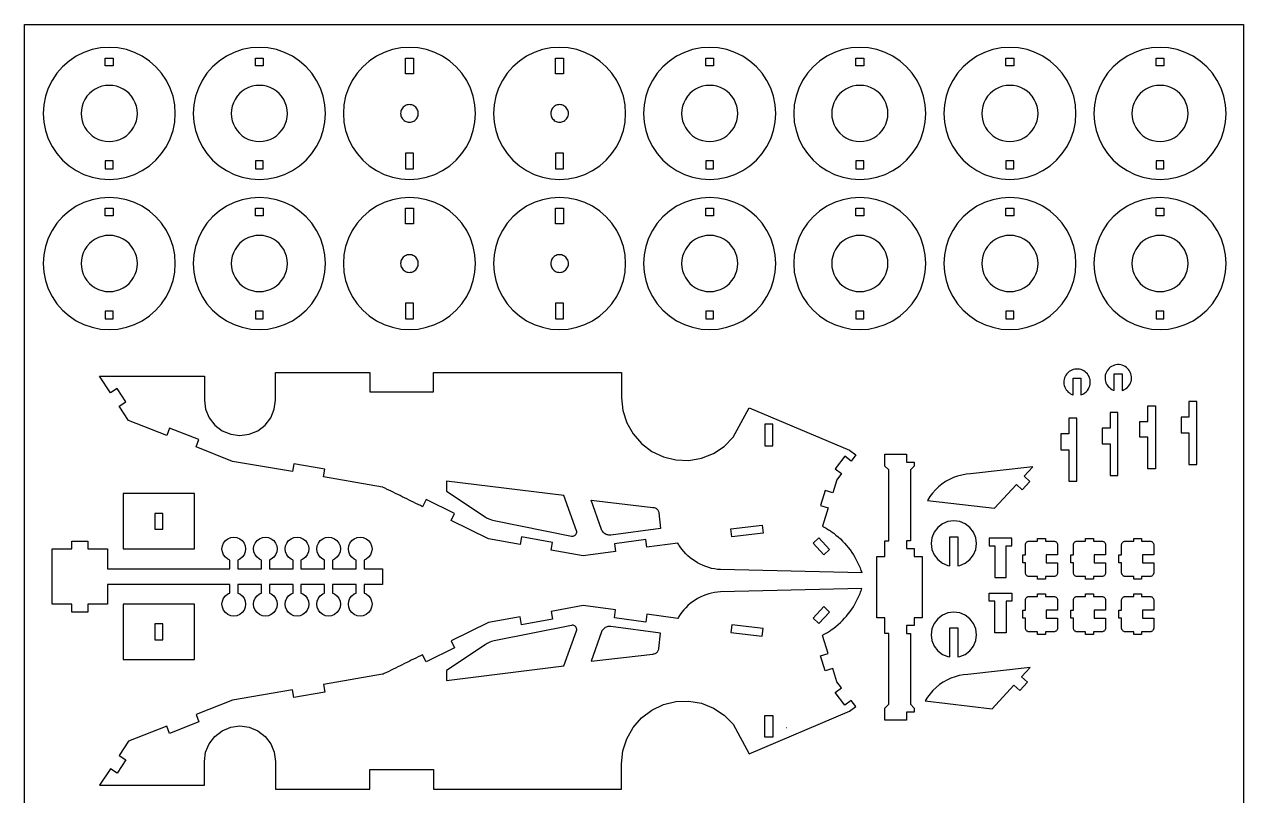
# Model space of a CAD drawing. Extents: x -337 to 591, y -404 to 887.
# Drawn here: x -337 to 591, y 299 to 887 of the extents above; entities that cross this region are included whole.
import ezdxf

# ---------------------------------------------------------------- set-up
doc = ezdxf.new("R2010")
doc.units = 0
doc.header["$MEASUREMENT"] = 0
doc.layers.get('0').update_dxf_attribs({"linetype": 'CONTINUOUS'})
doc.layers.add('ENGRAVE', color=1, linetype='CONTINUOUS')
doc.layers.add('LAYER_1', color=18, linetype='CONTINUOUS')

msp = doc.modelspace()

# ---------------------------------------------------------------- linework, layer by layer
msp.add_lwpolyline([(-337.17, -403.68), (-337.17, 886.75), (591.17, 886.75), (591.17, -403.68)], close=True)
at = {"layer": 'ENGRAVE'}
for points in [[(-15.67, 538.93), (-15.67, 531.39), (13.57, 511.81), (15.32, 510.76), (17.17, 509.88), (18.45, 509.4), (20.42, 508.84), (79.38, 497.06), (79.99, 496.99), (80.61, 497.02), (81.21, 497.17), (81.78, 497.43), (82.28, 497.79), (82.71, 498.23), (83.05, 498.75), (83.29, 499.32), (83.42, 499.93), (83.44, 500.55), (83.34, 501.16), (73.46, 527.87)], [(103, 500.71), (102.62, 501.34), (102.31, 502), (94.44, 524.41), (141.32, 518.87), (141.89, 518.84), (142.45, 518.74), (143, 518.57), (143.52, 518.33), (144.01, 518.03), (144.46, 517.68), (144.86, 517.27), (145.21, 516.81), (145.49, 516.32), (145.72, 515.79), (145.88, 515.24), (145.97, 514.68), (147.17, 502.94), (109.39, 497.87), (108.65, 497.82), (107.92, 497.85), (107.19, 497.95), (106.48, 498.14), (105.8, 498.4), (105.14, 498.73), (104.53, 499.14), (103.97, 499.61), (103.46, 500.13)], [(-15.67, 387.21), (73.46, 398.26), (83.34, 424.98), (83.44, 425.59), (83.42, 426.21), (83.29, 426.81), (83.05, 427.38), (82.71, 427.9), (82.28, 428.35), (81.78, 428.7), (81.21, 428.96), (80.61, 429.11), (79.99, 429.15), (79.38, 429.07), (20.42, 417.3), (18.45, 416.73), (17.17, 416.25), (15.32, 415.37), (13.57, 414.32), (-15.67, 394.75)], [(94.44, 401.72), (141.32, 407.26), (141.89, 407.3), (142.45, 407.4), (143, 407.57), (143.52, 407.8), (144.01, 408.1), (144.46, 408.46), (144.86, 408.87), (145.21, 409.32), (145.49, 409.82), (145.72, 410.34), (145.88, 410.89), (145.97, 411.46), (147.17, 423.2), (109.39, 428.26), (108.65, 428.31), (107.92, 428.29), (107.19, 428.18), (106.48, 428), (105.8, 427.74), (105.14, 427.4), (104.53, 427), (103.97, 426.53), (103.46, 426), (103, 425.42), (102.62, 424.8), (102.31, 424.14)]]:
    msp.add_lwpolyline(points, close=True, dxfattribs=at)
at = {"layer": 'LAYER_1'}
for points in [[(-316.11, 793.79), (-312.45, 788.32), (-308.12, 783.37), (-303.17, 779.04), (-297.7, 775.38), (-291.8, 772.47), (-285.57, 770.36), (-279.12, 769.07), (-272.55, 768.64), (-265.99, 769.07), (-259.53, 770.36), (-253.3, 772.47), (-247.4, 775.38), (-241.93, 779.04), (-236.99, 783.37), (-232.65, 788.32), (-228.99, 793.79), (-226.08, 799.69), (-223.97, 805.92), (-222.69, 812.37), (-222.25, 818.94), (-222.69, 825.5), (-223.97, 831.96), (-226.08, 838.19), (-228.99, 844.09), (-232.65, 849.56), (-236.99, 854.5), (-241.93, 858.84), (-247.4, 862.5), (-253.3, 865.41), (-259.53, 867.52), (-265.99, 868.81), (-272.55, 869.24), (-279.12, 868.81), (-285.57, 867.52), (-291.8, 865.41), (-297.7, 862.5), (-303.17, 858.84), (-308.12, 854.5), (-312.45, 849.56), (-316.11, 844.09), (-319.02, 838.19), (-321.13, 831.96), (-322.42, 825.5), (-322.85, 818.94), (-322.42, 812.37), (-321.13, 805.92), (-319.02, 799.69)], [(-201.81, 793.79), (-198.16, 788.32), (-193.82, 783.37), (-188.87, 779.04), (-183.4, 775.38), (-177.5, 772.47), (-171.27, 770.36), (-164.82, 769.07), (-158.25, 768.64), (-151.69, 769.07), (-145.24, 770.36), (-139.01, 772.47), (-133.1, 775.38), (-127.63, 779.04), (-122.69, 783.37), (-118.35, 788.32), (-114.7, 793.79), (-111.79, 799.69), (-109.67, 805.92), (-108.39, 812.37), (-107.96, 818.94), (-108.39, 825.5), (-109.67, 831.96), (-111.79, 838.19), (-114.7, 844.09), (-118.35, 849.56), (-122.69, 854.5), (-127.63, 858.84), (-133.1, 862.5), (-139.01, 865.41), (-145.24, 867.52), (-151.69, 868.81), (-158.25, 869.24), (-164.82, 868.81), (-171.27, 867.52), (-177.5, 865.41), (-183.4, 862.5), (-188.87, 858.84), (-193.82, 854.5), (-198.16, 849.56), (-201.81, 844.09), (-204.72, 838.19), (-206.84, 831.96), (-208.12, 825.5), (-208.55, 818.94), (-208.12, 812.37), (-206.84, 805.92), (-204.72, 799.69)], [(-87.51, 793.79), (-83.86, 788.32), (-79.52, 783.37), (-74.57, 779.04), (-69.1, 775.38), (-63.2, 772.47), (-56.97, 770.36), (-50.52, 769.07), (-43.95, 768.64), (-37.39, 769.07), (-30.94, 770.36), (-24.71, 772.47), (-18.81, 775.38), (-13.34, 779.04), (-8.39, 783.37), (-4.05, 788.32), (-0.4, 793.79), (2.51, 799.69), (4.63, 805.92), (5.91, 812.37), (6.34, 818.94), (5.91, 825.5), (4.63, 831.96), (2.51, 838.19), (-0.4, 844.09), (-4.05, 849.56), (-8.39, 854.5), (-13.34, 858.84), (-18.81, 862.5), (-24.71, 865.41), (-30.94, 867.52), (-37.39, 868.81), (-43.95, 869.24), (-50.52, 868.81), (-56.97, 867.52), (-63.2, 865.41), (-69.1, 862.5), (-74.57, 858.84), (-79.52, 854.5), (-83.86, 849.56), (-87.51, 844.09), (-90.42, 838.19), (-92.54, 831.96), (-93.82, 825.5), (-94.25, 818.94), (-93.82, 812.37), (-92.54, 805.92), (-90.42, 799.69)], [(26.79, 793.79), (30.44, 788.32), (34.78, 783.37), (39.72, 779.04), (45.2, 775.38), (51.1, 772.47), (57.33, 770.36), (63.78, 769.07), (70.34, 768.64), (76.91, 769.07), (83.36, 770.36), (89.59, 772.47), (95.49, 775.38), (100.96, 779.04), (105.91, 783.37), (110.25, 788.32), (113.9, 793.79), (116.81, 799.69), (118.93, 805.92), (120.21, 812.37), (120.64, 818.94), (120.21, 825.5), (118.93, 831.96), (116.81, 838.19), (113.9, 844.09), (110.25, 849.56), (105.91, 854.5), (100.96, 858.84), (95.49, 862.5), (89.59, 865.41), (83.36, 867.52), (76.91, 868.81), (70.34, 869.24), (63.78, 868.81), (57.33, 867.52), (51.1, 865.41), (45.2, 862.5), (39.72, 858.84), (34.78, 854.5), (30.44, 849.56), (26.79, 844.09), (23.88, 838.19), (21.76, 831.96), (20.48, 825.5), (20.05, 818.94), (20.48, 812.37), (21.76, 805.92), (23.88, 799.69)], [(141.08, 793.79), (144.74, 788.32), (149.08, 783.37), (154.02, 779.04), (159.49, 775.38), (165.39, 772.47), (171.62, 770.36), (178.08, 769.07), (184.64, 768.64), (191.21, 769.07), (197.66, 770.36), (203.89, 772.47), (209.79, 775.38), (215.26, 779.04), (220.21, 783.37), (224.54, 788.32), (228.2, 793.79), (231.11, 799.69), (233.22, 805.92), (234.51, 812.37), (234.94, 818.94), (234.51, 825.5), (233.22, 831.96), (231.11, 838.19), (228.2, 844.09), (224.54, 849.56), (220.21, 854.5), (215.26, 858.84), (209.79, 862.5), (203.89, 865.41), (197.66, 867.52), (191.21, 868.81), (184.64, 869.24), (178.08, 868.81), (171.62, 867.52), (165.39, 865.41), (159.49, 862.5), (154.02, 858.84), (149.08, 854.5), (144.74, 849.56), (141.08, 844.09), (138.17, 838.19), (136.06, 831.96), (134.78, 825.5), (134.35, 818.94), (134.78, 812.37), (136.06, 805.92), (138.17, 799.69)], [(259.04, 788.32), (263.38, 783.37), (268.32, 779.04), (273.79, 775.38), (279.69, 772.47), (285.92, 770.36), (292.38, 769.07), (298.94, 768.64), (305.51, 769.07), (311.96, 770.36), (318.19, 772.47), (324.09, 775.38), (329.56, 779.04), (334.51, 783.37), (338.84, 788.32), (342.5, 793.79), (345.41, 799.69), (347.52, 805.92), (348.81, 812.37), (349.24, 818.94), (348.81, 825.5), (347.52, 831.96), (345.41, 838.19), (342.5, 844.09), (338.84, 849.56), (334.51, 854.5), (329.56, 858.84), (324.09, 862.5), (318.19, 865.41), (311.96, 867.52), (305.51, 868.81), (298.94, 869.24), (292.38, 868.81), (285.92, 867.52), (279.69, 865.41), (273.79, 862.5), (268.32, 858.84), (263.38, 854.5), (259.04, 849.56), (255.38, 844.09), (252.47, 838.19), (250.36, 831.96), (249.07, 825.5), (248.64, 818.94), (249.07, 812.37), (250.36, 805.92), (252.47, 799.69), (255.38, 793.79)], [(373.34, 788.32), (377.67, 783.37), (382.62, 779.04), (388.09, 775.38), (393.99, 772.47), (400.22, 770.36), (406.67, 769.07), (413.24, 768.64), (419.8, 769.07), (426.26, 770.36), (432.49, 772.47), (438.39, 775.38), (443.86, 779.04), (448.8, 783.37), (453.14, 788.32), (456.8, 793.79), (459.71, 799.69), (461.82, 805.92), (463.11, 812.37), (463.54, 818.94), (463.11, 825.5), (461.82, 831.96), (459.71, 838.19), (456.8, 844.09), (453.14, 849.56), (448.8, 854.5), (443.86, 858.84), (438.39, 862.5), (432.49, 865.41), (426.26, 867.52), (419.8, 868.81), (413.24, 869.24), (406.67, 868.81), (400.22, 867.52), (393.99, 865.41), (388.09, 862.5), (382.62, 858.84), (377.67, 854.5), (373.34, 849.56), (369.68, 844.09), (366.77, 838.19), (364.66, 831.96), (363.37, 825.5), (362.94, 818.94), (363.37, 812.37), (364.66, 805.92), (366.77, 799.69), (369.68, 793.79)], [(487.63, 788.32), (491.97, 783.37), (496.92, 779.04), (502.39, 775.38), (508.29, 772.47), (514.52, 770.36), (520.97, 769.07), (527.54, 768.64), (534.1, 769.07), (540.55, 770.36), (546.78, 772.47), (552.69, 775.38), (558.16, 779.04), (563.1, 783.37), (567.44, 788.32), (571.1, 793.79), (574.01, 799.69), (576.12, 805.92), (577.4, 812.37), (577.83, 818.94), (577.4, 825.5), (576.12, 831.96), (574.01, 838.19), (571.1, 844.09), (567.44, 849.56), (563.1, 854.5), (558.16, 858.84), (552.69, 862.5), (546.78, 865.41), (540.55, 867.52), (534.1, 868.81), (527.54, 869.24), (520.97, 868.81), (514.52, 867.52), (508.29, 865.41), (502.39, 862.5), (496.92, 858.84), (491.97, 854.5), (487.63, 849.56), (483.98, 844.09), (481.07, 838.19), (478.95, 831.96), (477.67, 825.5), (477.24, 818.94), (477.67, 812.37), (478.95, 805.92), (481.07, 799.69), (483.98, 793.79)], [(-275.55, 861.14), (-269.55, 861.14), (-269.55, 855.13), (-275.55, 855.13)], [(-161.25, 861.14), (-155.25, 861.14), (-155.25, 855.13), (-161.25, 855.13)], [(-46.95, 849.12), (-46.95, 861.13), (-40.95, 861.13), (-40.95, 849.12)], [(67.35, 849.12), (67.35, 861.13), (73.34, 861.13), (73.34, 849.12)], [(181.64, 861.14), (187.64, 861.14), (187.64, 855.13), (181.64, 855.13)], [(295.94, 861.14), (301.94, 861.14), (301.94, 855.13), (295.94, 855.13)], [(410.24, 861.14), (416.24, 861.14), (416.24, 855.13), (410.24, 855.13)], [(524.54, 861.14), (530.54, 861.14), (530.54, 855.13), (524.54, 855.13)], [(-292.31, 810.75), (-291.07, 808.25), (-289.52, 805.92), (-287.68, 803.82), (-285.57, 801.97), (-283.25, 800.42), (-280.74, 799.18), (-278.09, 798.28), (-275.34, 797.73), (-272.55, 797.55), (-269.76, 797.73), (-267.02, 798.28), (-264.37, 799.18), (-261.86, 800.42), (-259.53, 801.97), (-257.43, 803.82), (-255.58, 805.92), (-254.03, 808.25), (-252.79, 810.75), (-251.89, 813.4), (-251.35, 816.15), (-251.16, 818.94), (-251.35, 821.73), (-251.89, 824.48), (-252.79, 827.12), (-254.03, 829.63), (-255.58, 831.96), (-257.43, 834.06), (-259.53, 835.91), (-261.86, 837.46), (-264.37, 838.7), (-267.02, 839.6), (-269.76, 840.14), (-272.55, 840.33), (-275.34, 840.14), (-278.09, 839.6), (-280.74, 838.7), (-283.25, 837.46), (-285.57, 835.91), (-287.68, 834.06), (-289.52, 831.96), (-291.07, 829.63), (-292.31, 827.12), (-293.21, 824.48), (-293.76, 821.73), (-293.94, 818.94), (-293.76, 816.15), (-293.21, 813.4)], [(-178.01, 810.75), (-176.78, 808.25), (-175.22, 805.92), (-173.38, 803.82), (-171.27, 801.97), (-168.95, 800.42), (-166.44, 799.18), (-163.79, 798.28), (-161.05, 797.73), (-158.25, 797.55), (-155.46, 797.73), (-152.72, 798.28), (-150.07, 799.18), (-147.56, 800.42), (-145.23, 801.97), (-143.13, 803.82), (-141.29, 805.92), (-139.73, 808.25), (-138.49, 810.75), (-137.59, 813.4), (-137.05, 816.15), (-136.87, 818.94), (-137.05, 821.73), (-137.59, 824.48), (-138.49, 827.12), (-139.73, 829.63), (-141.29, 831.96), (-143.13, 834.06), (-145.23, 835.91), (-147.56, 837.46), (-150.07, 838.7), (-152.72, 839.6), (-155.46, 840.14), (-158.25, 840.33), (-161.05, 840.14), (-163.79, 839.6), (-166.44, 838.7), (-168.95, 837.46), (-171.27, 835.91), (-173.38, 834.06), (-175.22, 831.96), (-176.78, 829.63), (-178.01, 827.12), (-178.91, 824.48), (-179.46, 821.73), (-179.64, 818.94), (-179.46, 816.15), (-178.91, 813.4)], [(164.88, 810.75), (166.12, 808.25), (167.67, 805.92), (169.52, 803.82), (171.62, 801.97), (173.95, 800.42), (176.46, 799.18), (179.11, 798.28), (181.85, 797.73), (184.64, 797.55), (187.43, 797.73), (190.18, 798.28), (192.83, 799.18), (195.34, 800.42), (197.66, 801.97), (199.77, 803.82), (201.61, 805.92), (203.16, 808.25), (204.4, 810.75), (205.3, 813.4), (205.85, 816.15), (206.03, 818.94), (205.85, 821.73), (205.3, 824.48), (204.4, 827.12), (203.16, 829.63), (201.61, 831.96), (199.77, 834.06), (197.66, 835.91), (195.34, 837.46), (192.83, 838.7), (190.18, 839.6), (187.43, 840.14), (184.64, 840.33), (181.85, 840.14), (179.11, 839.6), (176.46, 838.7), (173.95, 837.46), (171.62, 835.91), (169.52, 834.06), (167.67, 831.96), (166.12, 829.63), (164.88, 827.12), (163.98, 824.48), (163.44, 821.73), (163.25, 818.94), (163.44, 816.15), (163.98, 813.4)], [(280.42, 808.25), (281.97, 805.92), (283.82, 803.82), (285.92, 801.97), (288.25, 800.42), (290.76, 799.18), (293.4, 798.28), (296.15, 797.73), (298.94, 797.55), (301.73, 797.73), (304.48, 798.28), (307.13, 799.18), (309.63, 800.42), (311.96, 801.97), (314.06, 803.82), (315.91, 805.92), (317.46, 808.25), (318.7, 810.75), (319.6, 813.4), (320.15, 816.15), (320.33, 818.94), (320.15, 821.73), (319.6, 824.48), (318.7, 827.12), (317.46, 829.63), (315.91, 831.96), (314.06, 834.06), (311.96, 835.91), (309.63, 837.46), (307.13, 838.7), (304.48, 839.6), (301.73, 840.14), (298.94, 840.33), (296.15, 840.14), (293.4, 839.6), (290.76, 838.7), (288.25, 837.46), (285.92, 835.91), (283.82, 834.06), (281.97, 831.96), (280.42, 829.63), (279.18, 827.12), (278.28, 824.48), (277.74, 821.73), (277.55, 818.94), (277.74, 816.15), (278.28, 813.4), (279.18, 810.75)], [(394.72, 808.25), (396.27, 805.92), (398.12, 803.82), (400.22, 801.97), (402.54, 800.42), (405.05, 799.18), (407.7, 798.28), (410.45, 797.73), (413.24, 797.55), (416.03, 797.73), (418.77, 798.28), (421.42, 799.18), (423.93, 800.42), (426.26, 801.97), (428.36, 803.82), (430.21, 805.92), (431.76, 808.25), (433, 810.75), (433.9, 813.4), (434.44, 816.15), (434.63, 818.94), (434.44, 821.73), (433.9, 824.48), (433, 827.12), (431.76, 829.63), (430.21, 831.96), (428.36, 834.06), (426.26, 835.91), (423.93, 837.46), (421.42, 838.7), (418.77, 839.6), (416.03, 840.14), (413.24, 840.33), (410.45, 840.14), (407.7, 839.6), (405.05, 838.7), (402.54, 837.46), (400.22, 835.91), (398.12, 834.06), (396.27, 831.96), (394.72, 829.63), (393.48, 827.12), (392.58, 824.48), (392.03, 821.73), (391.85, 818.94), (392.03, 816.15), (392.58, 813.4), (393.48, 810.75)], [(510.57, 805.92), (512.41, 803.82), (514.52, 801.97), (516.84, 800.42), (519.35, 799.18), (522, 798.28), (524.75, 797.73), (527.54, 797.55), (530.33, 797.73), (533.07, 798.28), (535.72, 799.18), (538.23, 800.42), (540.56, 801.97), (542.66, 803.82), (544.51, 805.92), (546.06, 808.25), (547.3, 810.75), (548.2, 813.4), (548.74, 816.15), (548.92, 818.94), (548.74, 821.73), (548.2, 824.48), (547.3, 827.12), (546.06, 829.63), (544.51, 831.96), (542.66, 834.06), (540.56, 835.91), (538.23, 837.46), (535.72, 838.7), (533.07, 839.6), (530.33, 840.14), (527.54, 840.33), (524.75, 840.14), (522, 839.6), (519.35, 838.7), (516.84, 837.46), (514.52, 835.91), (512.41, 834.06), (510.57, 831.96), (509.01, 829.63), (507.78, 827.12), (506.88, 824.48), (506.33, 821.73), (506.15, 818.94), (506.33, 816.15), (506.88, 813.4), (507.78, 810.75), (509.01, 808.25)], [(-50.16, 816.37), (-49.77, 815.58), (-49.29, 814.85), (-48.71, 814.19), (-48.05, 813.61), (-47.32, 813.12), (-46.53, 812.73), (-45.69, 812.45), (-44.83, 812.28), (-43.95, 812.22), (-43.08, 812.28), (-42.22, 812.45), (-41.38, 812.73), (-40.59, 813.12), (-39.86, 813.61), (-39.2, 814.19), (-38.62, 814.85), (-38.14, 815.58), (-37.75, 816.37), (-37.46, 817.2), (-37.29, 818.06), (-37.23, 818.94), (-37.29, 819.82), (-37.46, 820.68), (-37.75, 821.51), (-38.14, 822.3), (-38.62, 823.03), (-39.2, 823.69), (-39.86, 824.27), (-40.59, 824.76), (-41.38, 825.15), (-42.22, 825.43), (-43.08, 825.6), (-43.95, 825.66), (-44.83, 825.6), (-45.69, 825.43), (-46.53, 825.15), (-47.32, 824.76), (-48.05, 824.27), (-48.71, 823.69), (-49.29, 823.03), (-49.77, 822.3), (-50.16, 821.51), (-50.45, 820.68), (-50.62, 819.82), (-50.68, 818.94), (-50.62, 818.06), (-50.45, 817.2)], [(64.13, 816.37), (64.52, 815.58), (65.01, 814.85), (65.59, 814.19), (66.25, 813.61), (66.98, 813.12), (67.77, 812.73), (68.6, 812.45), (69.47, 812.28), (70.34, 812.22), (71.22, 812.28), (72.08, 812.45), (72.92, 812.73), (73.7, 813.12), (74.43, 813.61), (75.1, 814.19), (75.67, 814.85), (76.16, 815.58), (76.55, 816.37), (76.83, 817.2), (77.01, 818.06), (77.06, 818.94), (77.01, 819.82), (76.83, 820.68), (76.55, 821.51), (76.16, 822.3), (75.67, 823.03), (75.1, 823.69), (74.43, 824.27), (73.7, 824.76), (72.92, 825.15), (72.08, 825.43), (71.22, 825.6), (70.34, 825.66), (69.47, 825.6), (68.6, 825.43), (67.77, 825.15), (66.98, 824.76), (66.25, 824.27), (65.59, 823.69), (65.01, 823.03), (64.52, 822.3), (64.13, 821.51), (63.85, 820.68), (63.68, 819.82), (63.62, 818.94), (63.68, 818.06), (63.85, 817.2)], [(-275.55, 776.73), (-269.55, 776.73), (-269.55, 782.73), (-275.55, 782.73)], [(-161.25, 776.73), (-155.25, 776.73), (-155.25, 782.73), (-161.25, 782.73)], [(-46.95, 776.73), (-40.95, 776.73), (-40.95, 788.75), (-46.95, 788.75)], [(67.35, 776.73), (73.34, 776.73), (73.34, 788.75), (67.35, 788.75)], [(181.64, 776.73), (187.64, 776.73), (187.64, 782.73), (181.64, 782.73)], [(295.94, 776.73), (301.94, 776.73), (301.94, 782.73), (295.94, 782.73)], [(410.24, 776.73), (416.24, 776.73), (416.24, 782.73), (410.24, 782.73)], [(524.54, 776.73), (530.54, 776.73), (530.54, 782.73), (524.54, 782.73)], [(-316.11, 679.49), (-312.45, 674.02), (-308.12, 669.08), (-303.17, 664.74), (-297.7, 661.08), (-291.8, 658.17), (-285.57, 656.06), (-279.12, 654.77), (-272.55, 654.34), (-265.99, 654.77), (-259.53, 656.06), (-253.3, 658.17), (-247.4, 661.08), (-241.93, 664.74), (-236.99, 669.08), (-232.65, 674.02), (-228.99, 679.49), (-226.08, 685.39), (-223.97, 691.62), (-222.69, 698.08), (-222.25, 704.64), (-222.69, 711.21), (-223.97, 717.66), (-226.08, 723.89), (-228.99, 729.79), (-232.65, 735.26), (-236.99, 740.21), (-241.93, 744.54), (-247.4, 748.2), (-253.3, 751.11), (-259.53, 753.22), (-265.99, 754.51), (-272.55, 754.94), (-279.12, 754.51), (-285.57, 753.22), (-291.8, 751.11), (-297.7, 748.2), (-303.17, 744.54), (-308.12, 740.21), (-312.45, 735.26), (-316.11, 729.79), (-319.02, 723.89), (-321.13, 717.66), (-322.42, 711.21), (-322.85, 704.64), (-322.42, 698.08), (-321.13, 691.62), (-319.02, 685.39)], [(-201.81, 679.49), (-198.16, 674.02), (-193.82, 669.08), (-188.87, 664.74), (-183.4, 661.08), (-177.5, 658.17), (-171.27, 656.06), (-164.82, 654.77), (-158.25, 654.34), (-151.69, 654.77), (-145.24, 656.06), (-139.01, 658.17), (-133.1, 661.08), (-127.63, 664.74), (-122.69, 669.08), (-118.35, 674.02), (-114.7, 679.49), (-111.79, 685.39), (-109.67, 691.62), (-108.39, 698.08), (-107.96, 704.64), (-108.39, 711.21), (-109.67, 717.66), (-111.79, 723.89), (-114.7, 729.79), (-118.35, 735.26), (-122.69, 740.21), (-127.63, 744.54), (-133.1, 748.2), (-139.01, 751.11), (-145.24, 753.22), (-151.69, 754.51), (-158.25, 754.94), (-164.82, 754.51), (-171.27, 753.22), (-177.5, 751.11), (-183.4, 748.2), (-188.87, 744.54), (-193.82, 740.21), (-198.16, 735.26), (-201.81, 729.79), (-204.72, 723.89), (-206.84, 717.66), (-208.12, 711.21), (-208.55, 704.64), (-208.12, 698.08), (-206.84, 691.62), (-204.72, 685.39)], [(-87.51, 679.49), (-83.86, 674.02), (-79.52, 669.08), (-74.57, 664.74), (-69.1, 661.08), (-63.2, 658.17), (-56.97, 656.06), (-50.52, 654.77), (-43.95, 654.34), (-37.39, 654.77), (-30.94, 656.06), (-24.71, 658.17), (-18.81, 661.08), (-13.34, 664.74), (-8.39, 669.08), (-4.05, 674.02), (-0.4, 679.49), (2.51, 685.39), (4.63, 691.62), (5.91, 698.08), (6.34, 704.64), (5.91, 711.21), (4.63, 717.66), (2.51, 723.89), (-0.4, 729.79), (-4.05, 735.26), (-8.39, 740.21), (-13.34, 744.54), (-18.81, 748.2), (-24.71, 751.11), (-30.94, 753.22), (-37.39, 754.51), (-43.95, 754.94), (-50.52, 754.51), (-56.97, 753.22), (-63.2, 751.11), (-69.1, 748.2), (-74.57, 744.54), (-79.52, 740.21), (-83.86, 735.26), (-87.51, 729.79), (-90.42, 723.89), (-92.54, 717.66), (-93.82, 711.21), (-94.25, 704.64), (-93.82, 698.08), (-92.54, 691.62), (-90.42, 685.39)], [(30.44, 674.02), (34.78, 669.08), (39.72, 664.74), (45.2, 661.08), (51.1, 658.17), (57.33, 656.06), (63.78, 654.77), (70.34, 654.34), (76.91, 654.77), (83.36, 656.06), (89.59, 658.17), (95.49, 661.08), (100.96, 664.74), (105.91, 669.08), (110.25, 674.02), (113.9, 679.49), (116.81, 685.39), (118.93, 691.62), (120.21, 698.08), (120.64, 704.64), (120.21, 711.21), (118.93, 717.66), (116.81, 723.89), (113.9, 729.79), (110.25, 735.26), (105.91, 740.21), (100.96, 744.54), (95.49, 748.2), (89.59, 751.11), (83.36, 753.22), (76.91, 754.51), (70.34, 754.94), (63.78, 754.51), (57.33, 753.22), (51.1, 751.11), (45.2, 748.2), (39.72, 744.54), (34.78, 740.21), (30.44, 735.26), (26.79, 729.79), (23.88, 723.89), (21.76, 717.66), (20.48, 711.21), (20.05, 704.64), (20.48, 698.08), (21.76, 691.62), (23.88, 685.39), (26.79, 679.49)], [(144.74, 674.02), (149.08, 669.08), (154.02, 664.74), (159.49, 661.08), (165.39, 658.17), (171.62, 656.06), (178.08, 654.77), (184.64, 654.34), (191.21, 654.77), (197.66, 656.06), (203.89, 658.17), (209.79, 661.08), (215.26, 664.74), (220.21, 669.08), (224.54, 674.02), (228.2, 679.49), (231.11, 685.39), (233.22, 691.62), (234.51, 698.08), (234.94, 704.64), (234.51, 711.21), (233.22, 717.66), (231.11, 723.89), (228.2, 729.79), (224.54, 735.26), (220.21, 740.21), (215.26, 744.54), (209.79, 748.2), (203.89, 751.11), (197.66, 753.22), (191.21, 754.51), (184.64, 754.94), (178.08, 754.51), (171.62, 753.22), (165.39, 751.11), (159.49, 748.2), (154.02, 744.54), (149.08, 740.21), (144.74, 735.26), (141.08, 729.79), (138.17, 723.89), (136.06, 717.66), (134.78, 711.21), (134.35, 704.64), (134.78, 698.08), (136.06, 691.62), (138.17, 685.39), (141.08, 679.49)], [(259.04, 674.02), (263.38, 669.08), (268.32, 664.74), (273.79, 661.08), (279.69, 658.17), (285.92, 656.06), (292.38, 654.77), (298.94, 654.34), (305.51, 654.77), (311.96, 656.06), (318.19, 658.17), (324.09, 661.08), (329.56, 664.74), (334.51, 669.08), (338.84, 674.02), (342.5, 679.49), (345.41, 685.39), (347.52, 691.62), (348.81, 698.08), (349.24, 704.64), (348.81, 711.21), (347.52, 717.66), (345.41, 723.89), (342.5, 729.79), (338.84, 735.26), (334.51, 740.21), (329.56, 744.54), (324.09, 748.2), (318.19, 751.11), (311.96, 753.22), (305.51, 754.51), (298.94, 754.94), (292.38, 754.51), (285.92, 753.22), (279.69, 751.11), (273.79, 748.2), (268.32, 744.54), (263.38, 740.21), (259.04, 735.26), (255.38, 729.79), (252.47, 723.89), (250.36, 717.66), (249.07, 711.21), (248.64, 704.64), (249.07, 698.08), (250.36, 691.62), (252.47, 685.39), (255.38, 679.49)], [(377.67, 669.08), (382.62, 664.74), (388.09, 661.08), (393.99, 658.17), (400.22, 656.06), (406.67, 654.77), (413.24, 654.34), (419.8, 654.77), (426.26, 656.06), (432.49, 658.17), (438.39, 661.08), (443.86, 664.74), (448.8, 669.08), (453.14, 674.02), (456.8, 679.49), (459.71, 685.39), (461.82, 691.62), (463.11, 698.08), (463.54, 704.64), (463.11, 711.21), (461.82, 717.66), (459.71, 723.89), (456.8, 729.79), (453.14, 735.26), (448.8, 740.21), (443.86, 744.54), (438.39, 748.2), (432.49, 751.11), (426.26, 753.22), (419.8, 754.51), (413.24, 754.94), (406.67, 754.51), (400.22, 753.22), (393.99, 751.11), (388.09, 748.2), (382.62, 744.54), (377.67, 740.21), (373.34, 735.26), (369.68, 729.79), (366.77, 723.89), (364.66, 717.66), (363.37, 711.21), (362.94, 704.64), (363.37, 698.08), (364.66, 691.62), (366.77, 685.39), (369.68, 679.49), (373.34, 674.02)], [(496.92, 664.74), (502.39, 661.08), (508.29, 658.17), (514.52, 656.06), (520.97, 654.77), (527.54, 654.34), (534.1, 654.77), (540.55, 656.06), (546.78, 658.17), (552.69, 661.08), (558.16, 664.74), (563.1, 669.08), (567.44, 674.02), (571.1, 679.49), (574.01, 685.39), (576.12, 691.62), (577.4, 698.08), (577.83, 704.64), (577.4, 711.21), (576.12, 717.66), (574.01, 723.89), (571.1, 729.79), (567.44, 735.26), (563.1, 740.21), (558.16, 744.54), (552.69, 748.2), (546.78, 751.11), (540.55, 753.22), (534.1, 754.51), (527.54, 754.94), (520.97, 754.51), (514.52, 753.22), (508.29, 751.11), (502.39, 748.2), (496.92, 744.54), (491.97, 740.21), (487.63, 735.26), (483.98, 729.79), (481.07, 723.89), (478.95, 717.66), (477.67, 711.21), (477.24, 704.64), (477.67, 698.08), (478.95, 691.62), (481.07, 685.39), (483.98, 679.49), (487.63, 674.02), (491.97, 669.08)], [(-275.55, 746.84), (-269.55, 746.84), (-269.55, 740.83), (-275.55, 740.83)], [(-161.25, 746.84), (-155.25, 746.84), (-155.25, 740.83), (-161.25, 740.83)], [(-46.95, 734.82), (-46.95, 746.83), (-40.95, 746.83), (-40.95, 734.82)], [(67.35, 734.82), (67.35, 746.83), (73.34, 746.83), (73.34, 734.82)], [(181.64, 746.84), (187.64, 746.84), (187.64, 740.83), (181.64, 740.83)], [(295.94, 746.84), (301.94, 746.84), (301.94, 740.83), (295.94, 740.83)], [(410.24, 740.83), (410.24, 746.84), (416.24, 746.84), (416.24, 740.83)], [(524.54, 746.84), (530.54, 746.84), (530.54, 740.83), (524.54, 740.83)], [(-292.31, 696.46), (-291.07, 693.95), (-289.52, 691.62), (-287.68, 689.52), (-285.57, 687.67), (-283.25, 686.12), (-280.74, 684.88), (-278.09, 683.98), (-275.34, 683.44), (-272.55, 683.25), (-269.76, 683.44), (-267.02, 683.98), (-264.37, 684.88), (-261.86, 686.12), (-259.53, 687.67), (-257.43, 689.52), (-255.58, 691.62), (-254.03, 693.95), (-252.79, 696.46), (-251.89, 699.11), (-251.35, 701.85), (-251.16, 704.64), (-251.35, 707.43), (-251.89, 710.18), (-252.79, 712.83), (-254.03, 715.34), (-255.58, 717.66), (-257.43, 719.76), (-259.53, 721.61), (-261.86, 723.16), (-264.37, 724.4), (-267.02, 725.3), (-269.76, 725.85), (-272.55, 726.03), (-275.34, 725.85), (-278.09, 725.3), (-280.74, 724.4), (-283.25, 723.16), (-285.57, 721.61), (-287.68, 719.76), (-289.52, 717.66), (-291.07, 715.34), (-292.31, 712.83), (-293.21, 710.18), (-293.76, 707.43), (-293.94, 704.64), (-293.76, 701.85), (-293.21, 699.11)], [(-178.01, 696.46), (-176.78, 693.95), (-175.22, 691.62), (-173.38, 689.52), (-171.27, 687.67), (-168.95, 686.12), (-166.44, 684.88), (-163.79, 683.98), (-161.05, 683.44), (-158.25, 683.25), (-155.46, 683.44), (-152.72, 683.98), (-150.07, 684.88), (-147.56, 686.12), (-145.23, 687.67), (-143.13, 689.52), (-141.29, 691.62), (-139.73, 693.95), (-138.49, 696.46), (-137.59, 699.11), (-137.05, 701.85), (-136.87, 704.64), (-137.05, 707.43), (-137.59, 710.18), (-138.49, 712.83), (-139.73, 715.34), (-141.29, 717.66), (-143.13, 719.76), (-145.23, 721.61), (-147.56, 723.16), (-150.07, 724.4), (-152.72, 725.3), (-155.46, 725.85), (-158.25, 726.03), (-161.05, 725.85), (-163.79, 725.3), (-166.44, 724.4), (-168.95, 723.16), (-171.27, 721.61), (-173.38, 719.76), (-175.22, 717.66), (-176.78, 715.34), (-178.01, 712.83), (-178.91, 710.18), (-179.46, 707.43), (-179.64, 704.64), (-179.46, 701.85), (-178.91, 699.11)], [(166.12, 693.95), (167.67, 691.62), (169.52, 689.52), (171.62, 687.67), (173.95, 686.12), (176.46, 684.88), (179.11, 683.98), (181.85, 683.44), (184.64, 683.25), (187.43, 683.44), (190.18, 683.98), (192.83, 684.88), (195.34, 686.12), (197.66, 687.67), (199.77, 689.52), (201.61, 691.62), (203.16, 693.95), (204.4, 696.46), (205.3, 699.11), (205.85, 701.85), (206.03, 704.64), (205.85, 707.43), (205.3, 710.18), (204.4, 712.83), (203.16, 715.34), (201.61, 717.66), (199.77, 719.76), (197.66, 721.61), (195.34, 723.16), (192.83, 724.4), (190.18, 725.3), (187.43, 725.85), (184.64, 726.03), (181.85, 725.85), (179.11, 725.3), (176.46, 724.4), (173.95, 723.16), (171.62, 721.61), (169.52, 719.76), (167.67, 717.66), (166.12, 715.34), (164.88, 712.83), (163.98, 710.18), (163.44, 707.43), (163.25, 704.64), (163.44, 701.85), (163.98, 699.11), (164.88, 696.46)], [(280.42, 693.95), (281.97, 691.62), (283.82, 689.52), (285.92, 687.67), (288.25, 686.12), (290.76, 684.88), (293.4, 683.98), (296.15, 683.44), (298.94, 683.25), (301.73, 683.44), (304.48, 683.98), (307.13, 684.88), (309.63, 686.12), (311.96, 687.67), (314.06, 689.52), (315.91, 691.62), (317.46, 693.95), (318.7, 696.46), (319.6, 699.11), (320.15, 701.85), (320.33, 704.64), (320.15, 707.43), (319.6, 710.18), (318.7, 712.83), (317.46, 715.34), (315.91, 717.66), (314.06, 719.76), (311.96, 721.61), (309.63, 723.16), (307.13, 724.4), (304.48, 725.3), (301.73, 725.85), (298.94, 726.03), (296.15, 725.85), (293.4, 725.3), (290.76, 724.4), (288.25, 723.16), (285.92, 721.61), (283.82, 719.76), (281.97, 717.66), (280.42, 715.34), (279.18, 712.83), (278.28, 710.18), (277.74, 707.43), (277.55, 704.64), (277.74, 701.85), (278.28, 699.11), (279.18, 696.46)], [(396.27, 691.62), (398.12, 689.52), (400.22, 687.67), (402.54, 686.12), (405.05, 684.88), (407.7, 683.98), (410.45, 683.44), (413.24, 683.25), (416.03, 683.44), (418.77, 683.98), (421.42, 684.88), (423.93, 686.12), (426.26, 687.67), (428.36, 689.52), (430.21, 691.62), (431.76, 693.95), (433, 696.46), (433.9, 699.11), (434.44, 701.85), (434.63, 704.64), (434.44, 707.43), (433.9, 710.18), (433, 712.83), (431.76, 715.34), (430.21, 717.66), (428.36, 719.76), (426.26, 721.61), (423.93, 723.16), (421.42, 724.4), (418.77, 725.3), (416.03, 725.85), (413.24, 726.03), (410.45, 725.85), (407.7, 725.3), (405.05, 724.4), (402.54, 723.16), (400.22, 721.61), (398.12, 719.76), (396.27, 717.66), (394.72, 715.34), (393.48, 712.83), (392.58, 710.18), (392.03, 707.43), (391.85, 704.64), (392.03, 701.85), (392.58, 699.11), (393.48, 696.46), (394.72, 693.95)], [(510.57, 691.62), (512.41, 689.52), (514.52, 687.67), (516.84, 686.12), (519.35, 684.88), (522, 683.98), (524.75, 683.44), (527.54, 683.25), (530.33, 683.44), (533.07, 683.98), (535.72, 684.88), (538.23, 686.12), (540.56, 687.67), (542.66, 689.52), (544.51, 691.62), (546.06, 693.95), (547.3, 696.46), (548.2, 699.11), (548.74, 701.85), (548.92, 704.64), (548.74, 707.43), (548.2, 710.18), (547.3, 712.83), (546.06, 715.34), (544.51, 717.66), (542.66, 719.76), (540.56, 721.61), (538.23, 723.16), (535.72, 724.4), (533.07, 725.3), (530.33, 725.85), (527.54, 726.03), (524.75, 725.85), (522, 725.3), (519.35, 724.4), (516.84, 723.16), (514.52, 721.61), (512.41, 719.76), (510.57, 717.66), (509.01, 715.34), (507.78, 712.83), (506.88, 710.18), (506.33, 707.43), (506.15, 704.64), (506.33, 701.85), (506.88, 699.11), (507.78, 696.46), (509.01, 693.95)], [(-49.77, 701.28), (-49.29, 700.55), (-48.71, 699.89), (-48.05, 699.31), (-47.32, 698.82), (-46.53, 698.43), (-45.69, 698.15), (-44.83, 697.98), (-43.95, 697.92), (-43.08, 697.98), (-42.22, 698.15), (-41.38, 698.43), (-40.59, 698.82), (-39.86, 699.31), (-39.2, 699.89), (-38.62, 700.55), (-38.14, 701.28), (-37.75, 702.07), (-37.46, 702.9), (-37.29, 703.76), (-37.23, 704.64), (-37.29, 705.52), (-37.46, 706.38), (-37.75, 707.21), (-38.14, 708), (-38.62, 708.73), (-39.2, 709.39), (-39.86, 709.97), (-40.59, 710.46), (-41.38, 710.85), (-42.22, 711.13), (-43.08, 711.3), (-43.95, 711.36), (-44.83, 711.3), (-45.69, 711.13), (-46.53, 710.85), (-47.32, 710.46), (-48.05, 709.97), (-48.71, 709.39), (-49.29, 708.73), (-49.77, 708), (-50.16, 707.21), (-50.45, 706.38), (-50.62, 705.52), (-50.68, 704.64), (-50.62, 703.76), (-50.45, 702.9), (-50.16, 702.07)], [(64.52, 701.28), (65.01, 700.55), (65.59, 699.89), (66.25, 699.31), (66.98, 698.82), (67.77, 698.43), (68.6, 698.15), (69.47, 697.98), (70.34, 697.92), (71.22, 697.98), (72.08, 698.15), (72.92, 698.43), (73.7, 698.82), (74.43, 699.31), (75.1, 699.89), (75.67, 700.55), (76.16, 701.28), (76.55, 702.07), (76.83, 702.9), (77.01, 703.76), (77.06, 704.64), (77.01, 705.52), (76.83, 706.38), (76.55, 707.21), (76.16, 708), (75.67, 708.73), (75.1, 709.39), (74.43, 709.97), (73.7, 710.46), (72.92, 710.85), (72.08, 711.13), (71.22, 711.3), (70.34, 711.36), (69.47, 711.3), (68.6, 711.13), (67.77, 710.85), (66.98, 710.46), (66.25, 709.97), (65.59, 709.39), (65.01, 708.73), (64.52, 708), (64.13, 707.21), (63.85, 706.38), (63.68, 705.52), (63.62, 704.64), (63.68, 703.76), (63.85, 702.9), (64.13, 702.07)], [(-275.55, 662.43), (-269.55, 662.43), (-269.55, 668.43), (-275.55, 668.43)], [(-161.25, 662.43), (-155.25, 662.43), (-155.25, 668.43), (-161.25, 668.43)], [(-46.95, 662.43), (-40.95, 662.43), (-40.95, 674.45), (-46.95, 674.45)], [(67.35, 662.43), (73.34, 662.43), (73.34, 674.45), (67.35, 674.45)], [(181.64, 662.43), (187.64, 662.43), (187.64, 668.43), (181.64, 668.43)], [(295.94, 662.43), (301.94, 662.43), (301.94, 668.43), (295.94, 668.43)], [(410.24, 662.43), (416.24, 662.43), (416.24, 668.43), (410.24, 668.43)], [(524.54, 662.43), (530.54, 662.43), (530.54, 668.43), (524.54, 668.43)], [(518.15, 548.31), (518.15, 572.28), (512.13, 572.28), (512.13, 584.31), (518.14, 584.31), (518.15, 596.31), (524.15, 596.31), (524.15, 548.31)], [(549.53, 551.66), (555.53, 551.66), (555.53, 599.66), (549.53, 599.66), (549.53, 587.66), (543.51, 587.66), (543.51, 575.63), (549.53, 575.63)], [(458.1, 538.87), (464.1, 538.87), (464.11, 586.87), (458.11, 586.87), (458.1, 574.87), (452.08, 574.87), (452.09, 562.84), (458.1, 562.84)], [(489.49, 543.27), (495.49, 543.27), (495.49, 591.27), (489.49, 591.27), (489.48, 579.27), (483.47, 579.27), (483.47, 567.24), (489.49, 567.24)], [(226.73, 565.76), (232.74, 565.76), (232.74, 582.2), (226.73, 582.2)], [(317.99, 356.97), (317.99, 365.99), (321, 369), (321, 422.87), (317.99, 422.87), (317.99, 434.9), (311.98, 434.9), (311.98, 481.53), (317.95, 481.53), (317.95, 493.56), (321, 493.56), (321, 547.41), (317.99, 550.42), (317.99, 559.44), (334.43, 559.44), (334.43, 553.43), (340.44, 553.43), (340.44, 550.42), (337.43, 547.41), (337.44, 493.56), (334.43, 493.56), (334.43, 487.54), (340.44, 487.54), (340.44, 481.53), (346.46, 481.53), (346.46, 434.9), (340.44, 434.9), (340.44, 428.88), (334.43, 428.88), (334.43, 422.86), (337.43, 422.86), (337.43, 369), (340.44, 365.99), (340.44, 362.98), (334.43, 362.98), (334.43, 356.97)], [(350.54, 524.26), (401.56, 518.26), (418.17, 536.29), (422.6, 532.22), (428.47, 538.59), (424.04, 542.66), (430.59, 549.77), (383.14, 544.46), (379.82, 544.14), (376.54, 543.55), (373.32, 542.69), (370.19, 541.56), (367.15, 540.18), (364.25, 538.54), (361.49, 536.67), (358.9, 534.57), (356.49, 532.27), (354.29, 529.77), (352.3, 527.1)], [(-261.84, 487.29), (-207.7, 487.29), (-207.7, 529.4), (-261.84, 529.4)], [(-237.78, 502.33), (-231.77, 502.33), (-231.77, 514.36), (-237.78, 514.36)], [(200.8, 502.52), (224.69, 505.33), (225.4, 499.36), (201.5, 496.55)], [(358.33, 479.16), (361.91, 476.41), (366.07, 474.69), (367.54, 474.5), (367.54, 496.59), (373.55, 496.59), (373.55, 474.5), (375.02, 474.69), (379.18, 476.41), (382.76, 479.16), (385.51, 482.74), (387.23, 486.91), (387.82, 491.38), (387.23, 495.85), (385.51, 500.02), (382.76, 503.6), (379.18, 506.34), (375.02, 508.07), (370.54, 508.66), (366.07, 508.07), (361.91, 506.34), (358.33, 503.6), (355.58, 500.02), (353.86, 495.85), (353.27, 491.38), (353.86, 486.91), (355.58, 482.74)], [(-315.99, 445.18), (-315.99, 487.29), (-300.95, 487.29), (-300.95, 493.3), (-288.92, 493.3), (-288.92, 487.29), (-273.88, 487.29), (-273.88, 472.25), (-180.73, 472.25), (-180.73, 478.85), (-182.23, 479.47), (-184.1, 480.91), (-185.53, 482.77), (-186.44, 484.95), (-186.74, 487.29), (-186.44, 489.62), (-185.53, 491.8), (-184.1, 493.67), (-182.23, 495.1), (-180.06, 496), (-177.72, 496.31), (-175.38, 496), (-173.21, 495.1), (-171.34, 493.67), (-169.9, 491.8), (-169, 489.62), (-168.7, 487.29), (-169, 484.95), (-169.9, 482.77), (-171.34, 480.91), (-173.21, 479.47), (-174.71, 478.85), (-174.71, 472.25), (-156.66, 472.25), (-156.66, 478.85), (-158.17, 479.47), (-160.04, 480.91), (-161.47, 482.77), (-162.37, 484.95), (-162.68, 487.29), (-162.37, 489.62), (-161.47, 491.8), (-160.04, 493.67), (-158.17, 495.1), (-155.99, 496), (-153.66, 496.31), (-151.32, 496), (-149.14, 495.1), (-147.28, 493.67), (-145.84, 491.8), (-144.94, 489.62), (-144.63, 487.29), (-144.94, 484.95), (-145.84, 482.77), (-147.28, 480.91), (-149.14, 479.47), (-150.65, 478.85), (-150.65, 472.25), (-132.6, 472.25), (-132.6, 478.85), (-134.11, 479.47), (-135.97, 480.91), (-137.41, 482.77), (-138.31, 484.95), (-138.62, 487.29), (-138.31, 489.62), (-137.41, 491.8), (-135.97, 493.67), (-134.11, 495.1), (-131.93, 496), (-129.59, 496.31), (-127.26, 496), (-125.08, 495.1), (-123.21, 493.67), (-121.78, 491.8), (-120.88, 489.62), (-120.57, 487.29), (-120.88, 484.95), (-121.78, 482.77), (-123.21, 480.91), (-125.08, 479.47), (-126.59, 478.85), (-126.59, 472.25), (-108.54, 472.25), (-108.54, 478.85), (-110.04, 479.47), (-111.91, 480.91), (-113.35, 482.77), (-114.25, 484.95), (-114.55, 487.29), (-114.25, 489.62), (-113.35, 491.8), (-111.91, 493.67), (-110.04, 495.1), (-107.87, 496), (-105.53, 496.31), (-103.2, 496), (-101.02, 495.1), (-99.15, 493.67), (-97.72, 491.8), (-96.82, 489.62), (-96.51, 487.29), (-96.82, 484.95), (-97.72, 482.77), (-99.15, 480.91), (-101.02, 479.47), (-102.52, 478.85), (-102.52, 472.25), (-84.48, 472.25), (-84.48, 478.85), (-85.98, 479.47), (-87.85, 480.91), (-89.28, 482.77), (-90.18, 484.95), (-90.49, 487.29), (-90.18, 489.62), (-89.28, 491.8), (-87.85, 493.67), (-85.98, 495.1), (-83.8, 496), (-81.47, 496.31), (-79.13, 496), (-76.96, 495.1), (-75.09, 493.67), (-73.65, 491.8), (-72.75, 489.62), (-72.44, 487.29), (-72.75, 484.95), (-73.65, 482.77), (-75.09, 480.91), (-76.96, 479.47), (-78.46, 478.85), (-78.46, 472.25), (-64.38, 472.25), (-64.38, 460.22), (-78.46, 460.22), (-78.46, 453.61), (-76.96, 452.99), (-75.09, 451.56), (-73.65, 449.69), (-72.75, 447.51), (-72.44, 445.18), (-72.75, 442.84), (-73.65, 440.66), (-75.09, 438.8), (-76.96, 437.36), (-79.13, 436.46), (-81.47, 436.15), (-83.8, 436.46), (-85.98, 437.36), (-87.85, 438.8), (-89.28, 440.66), (-90.18, 442.84), (-90.49, 445.18), (-90.18, 447.51), (-89.28, 449.69), (-87.85, 451.56), (-85.98, 452.99), (-84.48, 453.61), (-84.48, 460.22), (-102.52, 460.22), (-102.52, 453.61), (-101.02, 452.99), (-99.15, 451.56), (-97.72, 449.69), (-96.82, 447.51), (-96.51, 445.18), (-96.82, 442.84), (-97.72, 440.66), (-99.15, 438.8), (-101.02, 437.36), (-103.2, 436.46), (-105.53, 436.15), (-107.87, 436.46), (-110.04, 437.36), (-111.91, 438.8), (-113.35, 440.66), (-114.25, 442.84), (-114.55, 445.18), (-114.25, 447.51), (-113.35, 449.69), (-111.91, 451.56), (-110.04, 452.99), (-108.54, 453.61), (-108.54, 460.22), (-126.59, 460.22), (-126.59, 453.61), (-125.08, 452.99), (-123.21, 451.56), (-121.78, 449.69), (-120.88, 447.51), (-120.57, 445.18), (-120.88, 442.84), (-121.78, 440.66), (-123.21, 438.8), (-125.08, 437.36), (-127.26, 436.46), (-129.59, 436.15), (-131.93, 436.46), (-134.11, 437.36), (-135.97, 438.8), (-137.41, 440.66), (-138.31, 442.84), (-138.62, 445.18), (-138.31, 447.51), (-137.41, 449.69), (-135.97, 451.56), (-134.11, 452.99), (-132.6, 453.61), (-132.6, 460.22), (-150.65, 460.22), (-150.65, 453.61), (-149.14, 452.99), (-147.28, 451.56), (-145.84, 449.69), (-144.94, 447.51), (-144.63, 445.18), (-144.94, 442.84), (-145.84, 440.66), (-147.28, 438.8), (-149.14, 437.36), (-151.32, 436.46), (-153.66, 436.15), (-155.99, 436.46), (-158.17, 437.36), (-160.04, 438.8), (-161.47, 440.66), (-162.37, 442.84), (-162.68, 445.18), (-162.37, 447.51), (-161.47, 449.69), (-160.04, 451.56), (-158.17, 452.99), (-156.66, 453.61), (-156.66, 460.22), (-174.71, 460.22), (-174.71, 453.61), (-173.21, 452.99), (-171.34, 451.56), (-169.9, 449.69), (-169, 447.51), (-168.7, 445.18), (-169, 442.84), (-169.9, 440.66), (-171.34, 438.8), (-173.21, 437.36), (-175.38, 436.46), (-177.72, 436.15), (-180.06, 436.46), (-182.23, 437.36), (-184.1, 438.8), (-185.53, 440.66), (-186.44, 442.84), (-186.74, 445.18), (-186.44, 447.51), (-185.53, 449.69), (-184.1, 451.56), (-182.23, 452.99), (-180.73, 453.61), (-180.73, 460.22), (-273.88, 460.22), (-273.88, 445.18), (-288.92, 445.18), (-288.92, 439.16), (-300.95, 439.16), (-300.95, 445.18)], [(263.3, 491.66), (267.72, 495.74), (275.88, 486.89), (271.45, 482.81)], [(401.67, 465.56), (410.33, 465.56), (410.33, 489.58), (414.65, 489.58), (414.65, 495.59), (397.35, 495.59), (397.35, 489.58), (401.67, 489.58)], [(425.89, 467.15), (425.63, 467.44), (425.41, 467.77), (425.24, 468.12), (425.11, 468.49), (425.03, 468.88), (425.01, 469.27), (425.01, 476.77), (423.01, 476.77), (423.01, 482.79), (425.01, 482.79), (425.01, 490.27), (425.03, 490.66), (425.11, 491.05), (425.24, 491.42), (425.41, 491.77), (425.63, 492.1), (425.89, 492.39), (426.18, 492.65), (426.51, 492.87), (426.86, 493.04), (427.23, 493.17), (427.62, 493.24), (428.01, 493.27), (434.25, 493.27), (434.25, 495.27), (440.27, 495.27), (440.27, 493.27), (446.51, 493.27), (446.9, 493.24), (447.29, 493.17), (447.66, 493.04), (448.01, 492.87), (448.34, 492.65), (448.63, 492.39), (448.89, 492.1), (449.11, 491.77), (449.28, 491.42), (449.41, 491.05), (449.48, 490.66), (449.51, 490.27), (449.51, 482.77), (440.85, 482.77), (440.85, 476.77), (449.51, 476.77), (449.51, 469.27), (449.48, 468.88), (449.41, 468.49), (449.28, 468.12), (449.11, 467.77), (448.89, 467.44), (448.63, 467.15), (448.34, 466.89), (448.01, 466.67), (447.66, 466.5), (447.29, 466.37), (446.9, 466.3), (446.51, 466.27), (440.27, 466.27), (440.27, 464.27), (434.25, 464.27), (434.25, 466.27), (428.01, 466.27), (427.62, 466.3), (427.23, 466.37), (426.86, 466.5), (426.51, 466.67), (426.18, 466.89)], [(462.45, 467.15), (462.19, 467.44), (461.97, 467.77), (461.79, 468.12), (461.67, 468.49), (461.59, 468.88), (461.57, 469.27), (461.57, 476.77), (459.57, 476.77), (459.57, 482.79), (461.57, 482.79), (461.57, 490.27), (461.59, 490.66), (461.67, 491.05), (461.79, 491.42), (461.97, 491.77), (462.19, 492.1), (462.45, 492.39), (462.74, 492.65), (463.07, 492.87), (463.42, 493.04), (463.79, 493.17), (464.17, 493.24), (464.57, 493.27), (470.81, 493.27), (470.81, 495.27), (476.82, 495.27), (476.82, 493.27), (483.07, 493.27), (483.46, 493.24), (483.84, 493.17), (484.21, 493.04), (484.57, 492.87), (484.89, 492.65), (485.19, 492.39), (485.45, 492.1), (485.66, 491.77), (485.84, 491.42), (485.96, 491.05), (486.04, 490.66), (486.07, 490.27), (486.07, 482.77), (477.41, 482.77), (477.41, 476.77), (486.07, 476.77), (486.07, 469.27), (486.04, 468.88), (485.96, 468.49), (485.84, 468.12), (485.66, 467.77), (485.45, 467.44), (485.19, 467.15), (484.89, 466.89), (484.57, 466.67), (484.21, 466.5), (483.84, 466.37), (483.46, 466.3), (483.07, 466.27), (476.82, 466.27), (476.82, 464.27), (470.81, 464.27), (470.81, 466.27), (464.57, 466.27), (464.17, 466.3), (463.79, 466.37), (463.42, 466.5), (463.07, 466.67), (462.74, 466.89)], [(499.16, 467.15), (498.9, 467.44), (498.68, 467.77), (498.51, 468.12), (498.38, 468.49), (498.31, 468.88), (498.28, 469.27), (498.28, 476.77), (496.28, 476.77), (496.28, 482.79), (498.28, 482.79), (498.28, 490.27), (498.31, 490.66), (498.38, 491.05), (498.51, 491.42), (498.68, 491.77), (498.9, 492.1), (499.16, 492.39), (499.45, 492.65), (499.78, 492.87), (500.13, 493.04), (500.5, 493.17), (500.89, 493.24), (501.28, 493.27), (507.52, 493.27), (507.52, 495.27), (513.54, 495.27), (513.54, 493.27), (519.78, 493.27), (520.17, 493.24), (520.56, 493.17), (520.93, 493.04), (521.28, 492.87), (521.61, 492.65), (521.9, 492.39), (522.16, 492.1), (522.38, 491.77), (522.55, 491.42), (522.68, 491.05), (522.75, 490.66), (522.78, 490.27), (522.78, 482.77), (514.12, 482.77), (514.12, 476.77), (522.78, 476.77), (522.78, 469.27), (522.75, 468.88), (522.68, 468.49), (522.55, 468.12), (522.38, 467.77), (522.16, 467.44), (521.9, 467.15), (521.61, 466.89), (521.28, 466.67), (520.93, 466.5), (520.56, 466.37), (520.17, 466.3), (519.78, 466.27), (513.54, 466.27), (513.54, 464.27), (507.52, 464.27), (507.52, 466.27), (501.28, 466.27), (500.89, 466.3), (500.5, 466.37), (500.13, 466.5), (499.78, 466.67), (499.45, 466.89)], [(401.67, 423.5), (401.67, 447.51), (397.35, 447.51), (397.35, 453.53), (414.65, 453.53), (414.65, 447.51), (410.33, 447.51), (410.33, 423.5)], [(425.89, 425.04), (425.63, 425.33), (425.41, 425.66), (425.24, 426.01), (425.11, 426.38), (425.03, 426.77), (425.01, 427.16), (425.01, 434.66), (423.01, 434.66), (423.01, 440.68), (425.01, 440.68), (425.01, 448.16), (425.03, 448.55), (425.11, 448.94), (425.24, 449.31), (425.41, 449.66), (425.63, 449.99), (425.89, 450.28), (426.18, 450.54), (426.51, 450.76), (426.86, 450.93), (427.23, 451.06), (427.62, 451.13), (428.01, 451.16), (434.25, 451.16), (434.25, 453.16), (440.27, 453.16), (440.27, 451.16), (446.51, 451.16), (446.9, 451.13), (447.29, 451.06), (447.66, 450.93), (448.01, 450.76), (448.34, 450.54), (448.63, 450.28), (448.89, 449.99), (449.11, 449.66), (449.28, 449.31), (449.41, 448.94), (449.48, 448.55), (449.51, 448.16), (449.51, 440.66), (440.85, 440.66), (440.85, 434.66), (449.51, 434.66), (449.51, 427.16), (449.48, 426.77), (449.41, 426.38), (449.28, 426.01), (449.11, 425.66), (448.89, 425.33), (448.63, 425.04), (448.34, 424.78), (448.01, 424.56), (447.66, 424.39), (447.29, 424.26), (446.9, 424.19), (446.51, 424.16), (440.27, 424.16), (440.27, 422.16), (434.25, 422.16), (434.25, 424.16), (428.01, 424.16), (427.62, 424.19), (427.23, 424.26), (426.86, 424.39), (426.51, 424.56), (426.18, 424.78)], [(462.45, 425.04), (462.19, 425.33), (461.97, 425.66), (461.79, 426.01), (461.67, 426.38), (461.59, 426.77), (461.57, 427.16), (461.57, 434.66), (459.57, 434.66), (459.57, 440.68), (461.57, 440.68), (461.57, 448.16), (461.59, 448.55), (461.67, 448.94), (461.79, 449.31), (461.97, 449.66), (462.19, 449.99), (462.45, 450.28), (462.74, 450.54), (463.07, 450.76), (463.42, 450.93), (463.79, 451.06), (464.17, 451.13), (464.57, 451.16), (470.81, 451.16), (470.81, 453.16), (476.82, 453.16), (476.82, 451.16), (483.07, 451.16), (483.46, 451.13), (483.84, 451.06), (484.21, 450.93), (484.57, 450.76), (484.89, 450.54), (485.19, 450.28), (485.45, 449.99), (485.66, 449.66), (485.84, 449.31), (485.96, 448.94), (486.04, 448.55), (486.07, 448.16), (486.07, 440.66), (477.41, 440.66), (477.41, 434.66), (486.07, 434.66), (486.07, 427.16), (486.04, 426.77), (485.96, 426.38), (485.84, 426.01), (485.66, 425.66), (485.45, 425.33), (485.19, 425.04), (484.89, 424.78), (484.57, 424.56), (484.21, 424.39), (483.84, 424.26), (483.46, 424.19), (483.07, 424.16), (476.82, 424.16), (476.82, 422.16), (470.81, 422.16), (470.81, 424.16), (464.57, 424.16), (464.17, 424.19), (463.79, 424.26), (463.42, 424.39), (463.07, 424.56), (462.74, 424.78)], [(499.16, 425.04), (498.9, 425.33), (498.68, 425.66), (498.51, 426.01), (498.38, 426.38), (498.31, 426.77), (498.28, 427.16), (498.28, 434.66), (496.28, 434.66), (496.28, 440.68), (498.28, 440.68), (498.28, 448.16), (498.31, 448.55), (498.38, 448.94), (498.51, 449.31), (498.68, 449.66), (498.9, 449.99), (499.16, 450.28), (499.45, 450.54), (499.78, 450.76), (500.13, 450.93), (500.5, 451.06), (500.89, 451.13), (501.28, 451.16), (507.52, 451.16), (507.52, 453.16), (513.54, 453.16), (513.54, 451.16), (519.78, 451.16), (520.17, 451.13), (520.56, 451.06), (520.93, 450.93), (521.28, 450.76), (521.61, 450.54), (521.9, 450.28), (522.16, 449.99), (522.38, 449.66), (522.55, 449.31), (522.68, 448.94), (522.75, 448.55), (522.78, 448.16), (522.78, 440.66), (514.12, 440.66), (514.12, 434.66), (522.78, 434.66), (522.78, 427.16), (522.75, 426.77), (522.68, 426.38), (522.55, 426.01), (522.38, 425.66), (522.16, 425.33), (521.9, 425.04), (521.61, 424.78), (521.28, 424.56), (520.93, 424.39), (520.56, 424.26), (520.17, 424.19), (519.78, 424.16), (513.54, 424.16), (513.54, 422.16), (507.52, 422.16), (507.52, 424.16), (501.28, 424.16), (500.89, 424.19), (500.5, 424.26), (500.13, 424.39), (499.78, 424.56), (499.45, 424.78)], [(-261.84, 445.18), (-261.84, 403.07), (-207.7, 403.07), (-207.7, 445.18)], [(275.88, 439.24), (271.45, 443.32), (263.3, 434.47), (267.72, 430.4)], [(358.33, 409.72), (361.91, 406.98), (366.07, 405.25), (367.54, 405.06), (367.54, 427.15), (373.55, 427.15), (373.55, 405.06), (375.02, 405.25), (379.18, 406.98), (382.76, 409.72), (385.51, 413.3), (387.23, 417.47), (387.82, 421.94), (387.23, 426.41), (385.51, 430.58), (382.76, 434.16), (379.18, 436.91), (375.02, 438.63), (370.54, 439.22), (366.07, 438.63), (361.91, 436.91), (358.33, 434.16), (355.58, 430.58), (353.86, 426.41), (353.27, 421.94), (353.86, 417.47), (355.58, 413.3)], [(-237.78, 418.11), (-231.77, 418.11), (-231.77, 430.14), (-237.78, 430.14)], [(200.8, 423.61), (224.69, 420.8), (225.4, 426.77), (201.5, 429.59)], [(350.41, 374.37), (348.65, 371.54), (399.67, 365.54), (416.28, 383.57), (420.71, 379.49), (426.58, 385.86), (422.15, 389.94), (428.7, 397.05), (381.25, 391.73), (377.93, 391.42), (374.65, 390.83), (371.43, 389.97), (368.3, 388.84), (365.26, 387.45), (362.36, 385.82), (359.6, 383.95), (357.01, 381.85), (354.6, 379.54), (352.4, 377.05)], [(226.73, 343.94), (226.73, 360.37), (232.74, 360.37), (232.74, 343.94)]]:
    msp.add_lwpolyline(points, close=True, dxfattribs=at)
for points in [[(461.35, 604.63), (461.35, 617.22), (467.35, 617.22), (467.35, 604.63, 0.06972), (470.18, 606.06, 0.143919), (473.66, 610.37, 0.513852), (465.01, 624.29, 0.513741), (454.61, 611.62, 0.115135), (456.77, 607.59, 0.11491), (460.49, 604.92, 0.024411), (460.92, 604.77, -0.008136)], [(492.73, 607.97), (492.73, 620.57), (498.73, 620.57), (498.73, 607.97, 0.06972), (501.57, 609.4, 0.143919), (505.05, 613.71, 0.513852), (496.39, 627.63, 0.513741), (486, 614.96, 0.115135), (488.15, 610.93, 0.11491), (491.88, 608.27, 0.024411), (492.3, 608.11, -0.008136)], [(-271.62, 606.19), (-279.88, 618.8), (-200.06, 618.8), (-200.06, 600.7), (-199.14, 593.7), (-196.44, 587.18), (-192.14, 581.58), (-186.54, 577.28), (-180.02, 574.58), (-173.02, 573.66), (-166.02, 574.58), (-159.5, 577.28), (-153.9, 581.58), (-149.6, 587.18), (-146.9, 593.7), (-145.98, 600.7), (-145.98, 621.75), (-74.1, 621.75), (-74.1, 606.87), (-25.74, 606.87), (-25.74, 621.75), (117.57, 621.75), (117.57, 602.41), (118.58, 592.68), (121.55, 583.37), (126.35, 574.84), (132.79, 567.48), (140.58, 561.57), (149.42, 557.38), (158.92, 555.07), (168.7, 554.74), (178.34, 556.41), (187.44, 560), (195.61, 565.36), (202.53, 572.28), (214.59, 594.83), (291.04, 562.47), (295.82, 558.82), (292.29, 554.2), (287.51, 557.85), (280.21, 548.29), (284.99, 544.64), (281.46, 540.01), (278.32, 529.94), (272.57, 531.73), (268.99, 520.25), (274.73, 518.46), (270.42, 504.66, -0.005678), (274.33, 502.4, -0.018659), (277.22, 500.53, -0.147057), (299.1, 472.83, -0.012168), (299.79, 470.96, 0.004056), (300.44, 469.08), (192.96, 471.52, -0.114036), (175.41, 476.67, -0.115553), (162.11, 488.88, -0.015689), (161.22, 490.28, 0.005229), (160.35, 491.71), (136.72, 488.53), (135.92, 494.5), (112.08, 491.29), (112.88, 485.33), (88.32, 482.03), (63.93, 486.38), (64.98, 492.31), (41.3, 496.54), (40.24, 490.61), (16.29, 494.89), (-12.33, 508.89), (-9.69, 514.29), (-31.31, 524.86), (-33.95, 519.46, -0.000989), (-47.69, 526.21, 0.002966), (-61.46, 532.91, -0.003154), (-63.89, 534.09, 0.038717), (-64.51, 534.34), (-109.39, 542.07), (-108.37, 548), (-132.08, 552.08), (-133.1, 546.15), (-178.59, 553.98), (-206.44, 564.95), (-204.24, 570.55), (-226.63, 579.36), (-228.83, 573.76), (-257.89, 585.2), (-265.04, 596.12), (-260, 599.42), (-266.59, 609.48)], [(-279.88, 307.33), (-200.06, 307.33), (-200.06, 325.44), (-199.14, 332.43), (-196.44, 338.96), (-192.14, 344.56), (-186.54, 348.86), (-180.02, 351.56), (-173.02, 352.48), (-166.02, 351.56), (-159.5, 348.86), (-153.9, 344.56), (-149.6, 338.96), (-146.9, 332.43), (-145.98, 325.44), (-145.98, 304.38), (-74.1, 304.38), (-74.1, 319.26), (-25.74, 319.26), (-25.74, 304.38), (117.57, 304.38), (117.57, 323.72), (118.58, 333.45), (121.55, 342.77), (126.35, 351.29), (132.79, 358.66), (140.58, 364.56), (149.42, 368.75), (158.92, 371.06), (168.7, 371.39), (178.34, 369.73), (187.44, 366.14), (195.61, 360.77), (202.53, 353.85), (214.59, 331.31), (291.04, 363.66), (295.82, 367.31), (292.29, 371.93), (287.51, 368.28), (280.21, 377.85), (284.99, 381.5), (281.46, 386.12), (278.32, 396.19), (272.57, 394.4), (268.99, 405.89), (274.73, 407.68), (270.42, 421.48, 0.005678), (274.33, 423.73, 0.018659), (277.22, 425.6, 0.147057), (299.1, 453.31, 0.012168), (299.79, 455.17, -0.004056), (300.44, 457.05), (192.96, 454.62, 0.114036), (175.41, 449.47, 0.115553), (162.11, 437.26, 0.015689), (161.22, 435.85, -0.005229), (160.35, 434.43), (136.72, 437.6), (135.92, 431.64), (112.08, 434.84), (112.88, 440.81), (88.32, 444.11), (63.93, 439.75), (64.98, 433.83), (41.3, 429.6), (40.24, 435.52), (16.29, 431.25), (-12.33, 417.25), (-9.69, 411.85), (-31.31, 401.27), (-33.95, 406.68, 0.000989), (-47.69, 399.92, -0.002966), (-61.46, 393.22, 0.003154), (-63.89, 392.04, -0.038717), (-64.51, 391.79), (-109.39, 384.06), (-108.37, 378.14), (-132.08, 374.05), (-133.1, 379.98), (-178.59, 372.15), (-206.44, 361.19), (-204.24, 355.59), (-226.63, 346.77), (-228.83, 352.37), (-257.89, 340.93), (-265.04, 330.01), (-260, 326.72), (-266.59, 316.65), (-271.62, 319.95)]]:
    msp.add_lwpolyline(points, format="xyb", close=True, dxfattribs=at)
msp.add_lwpolyline([(243.23, 351.37), (243.27, 351.37)], dxfattribs=at)

doc.saveas('drawing.dxf')
